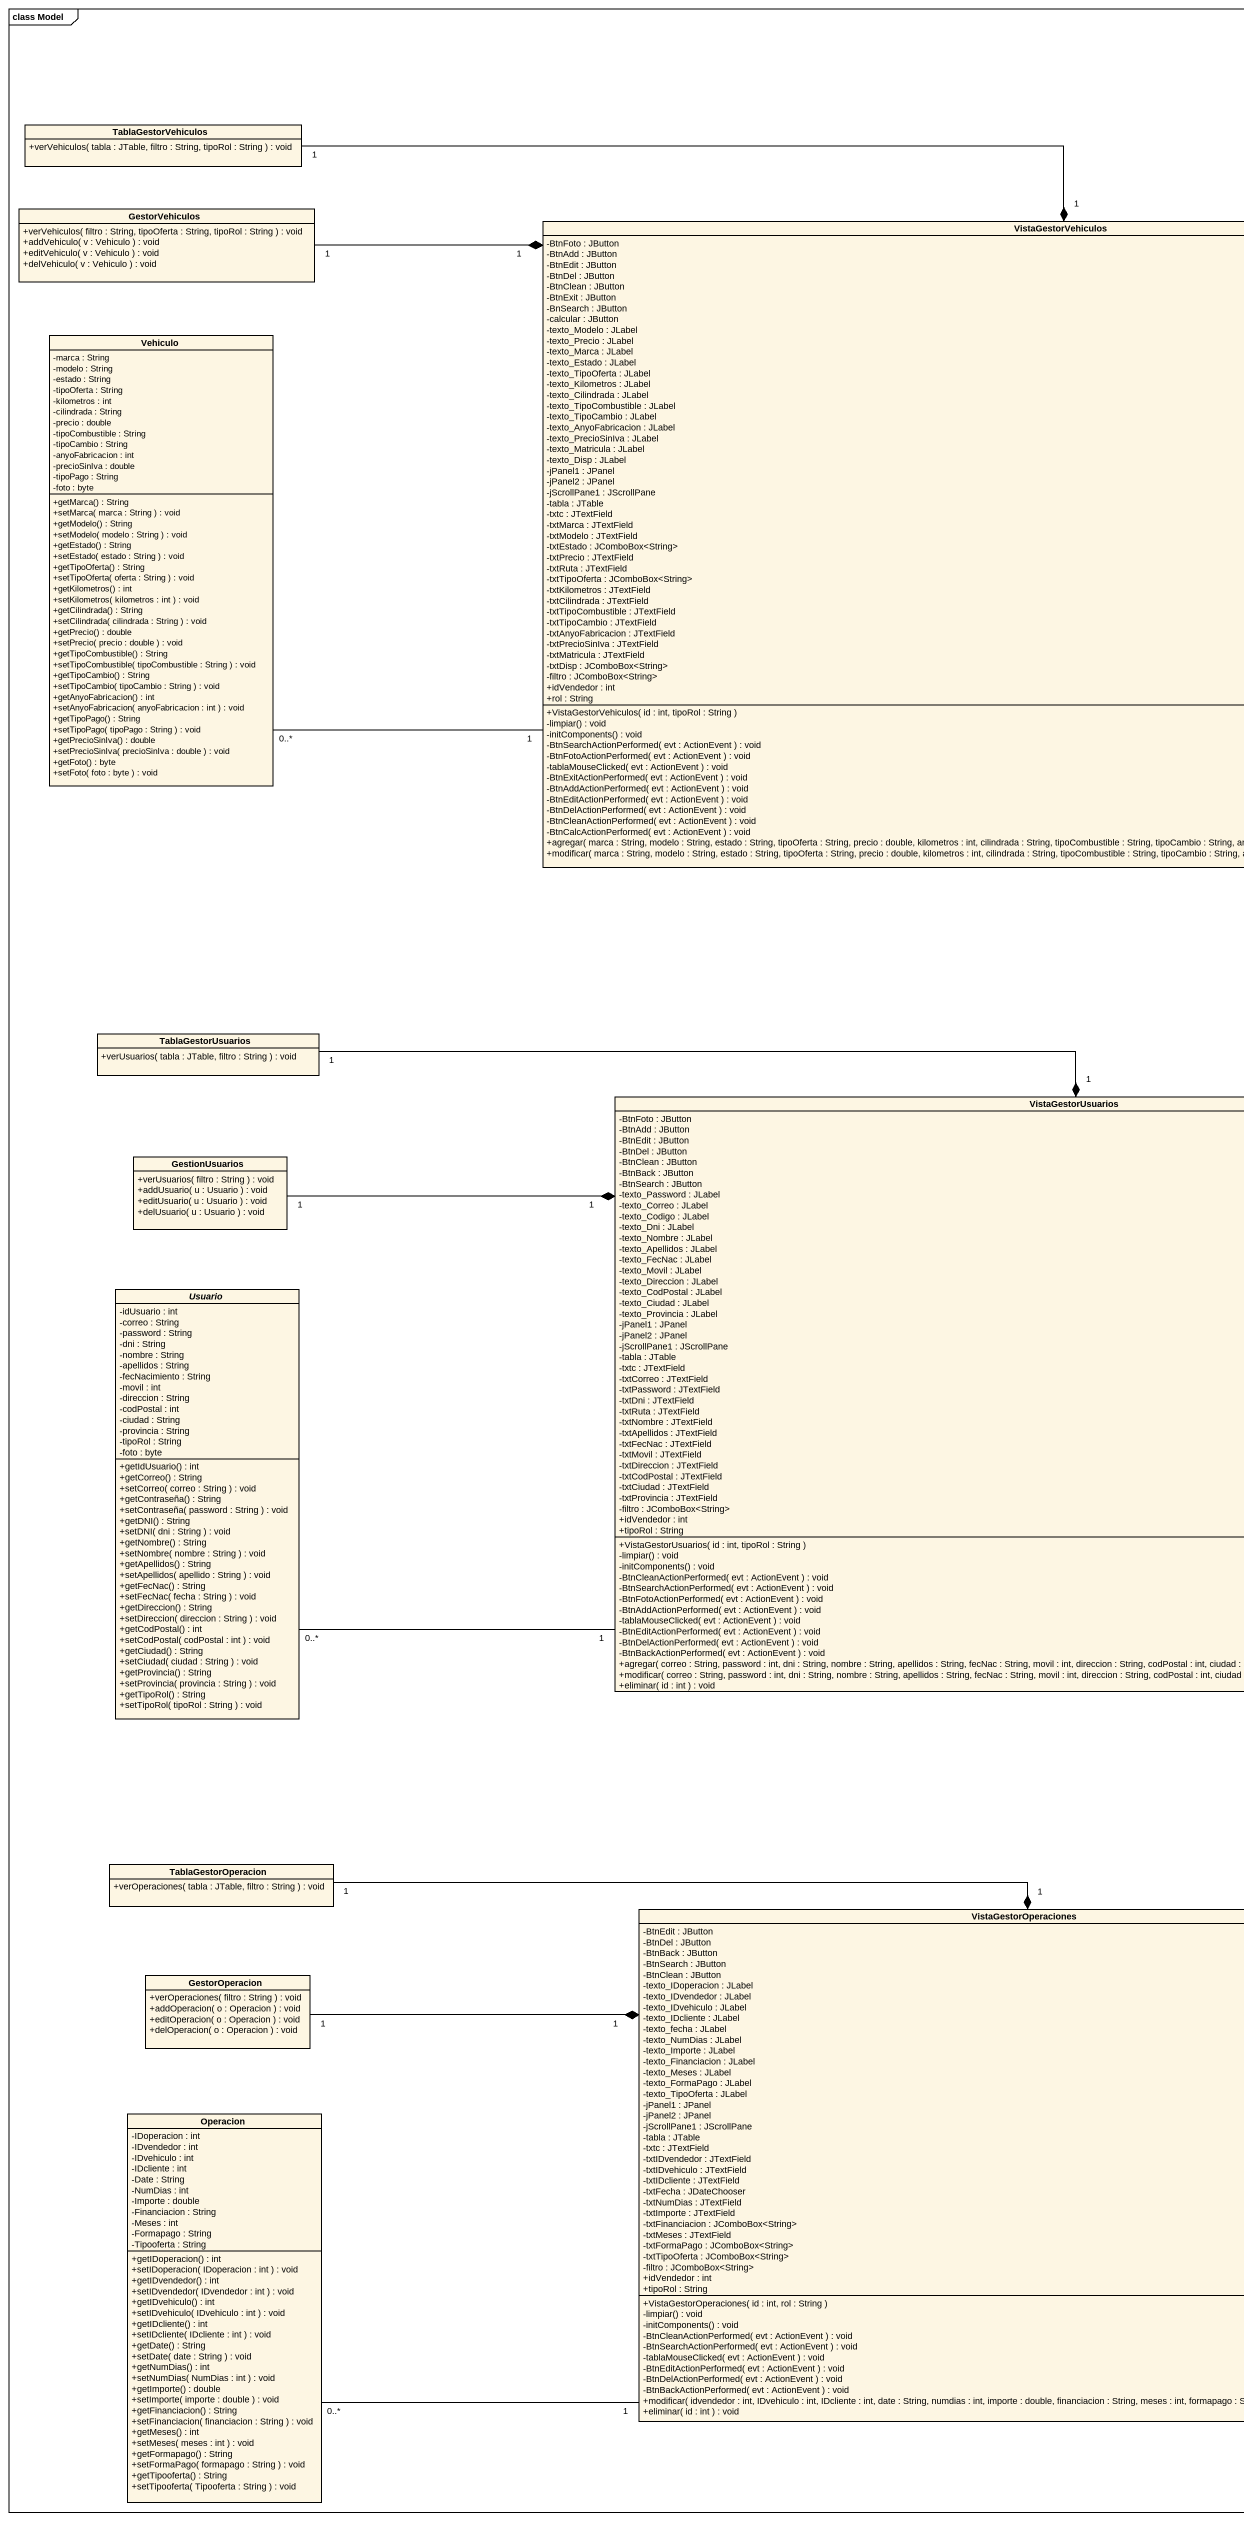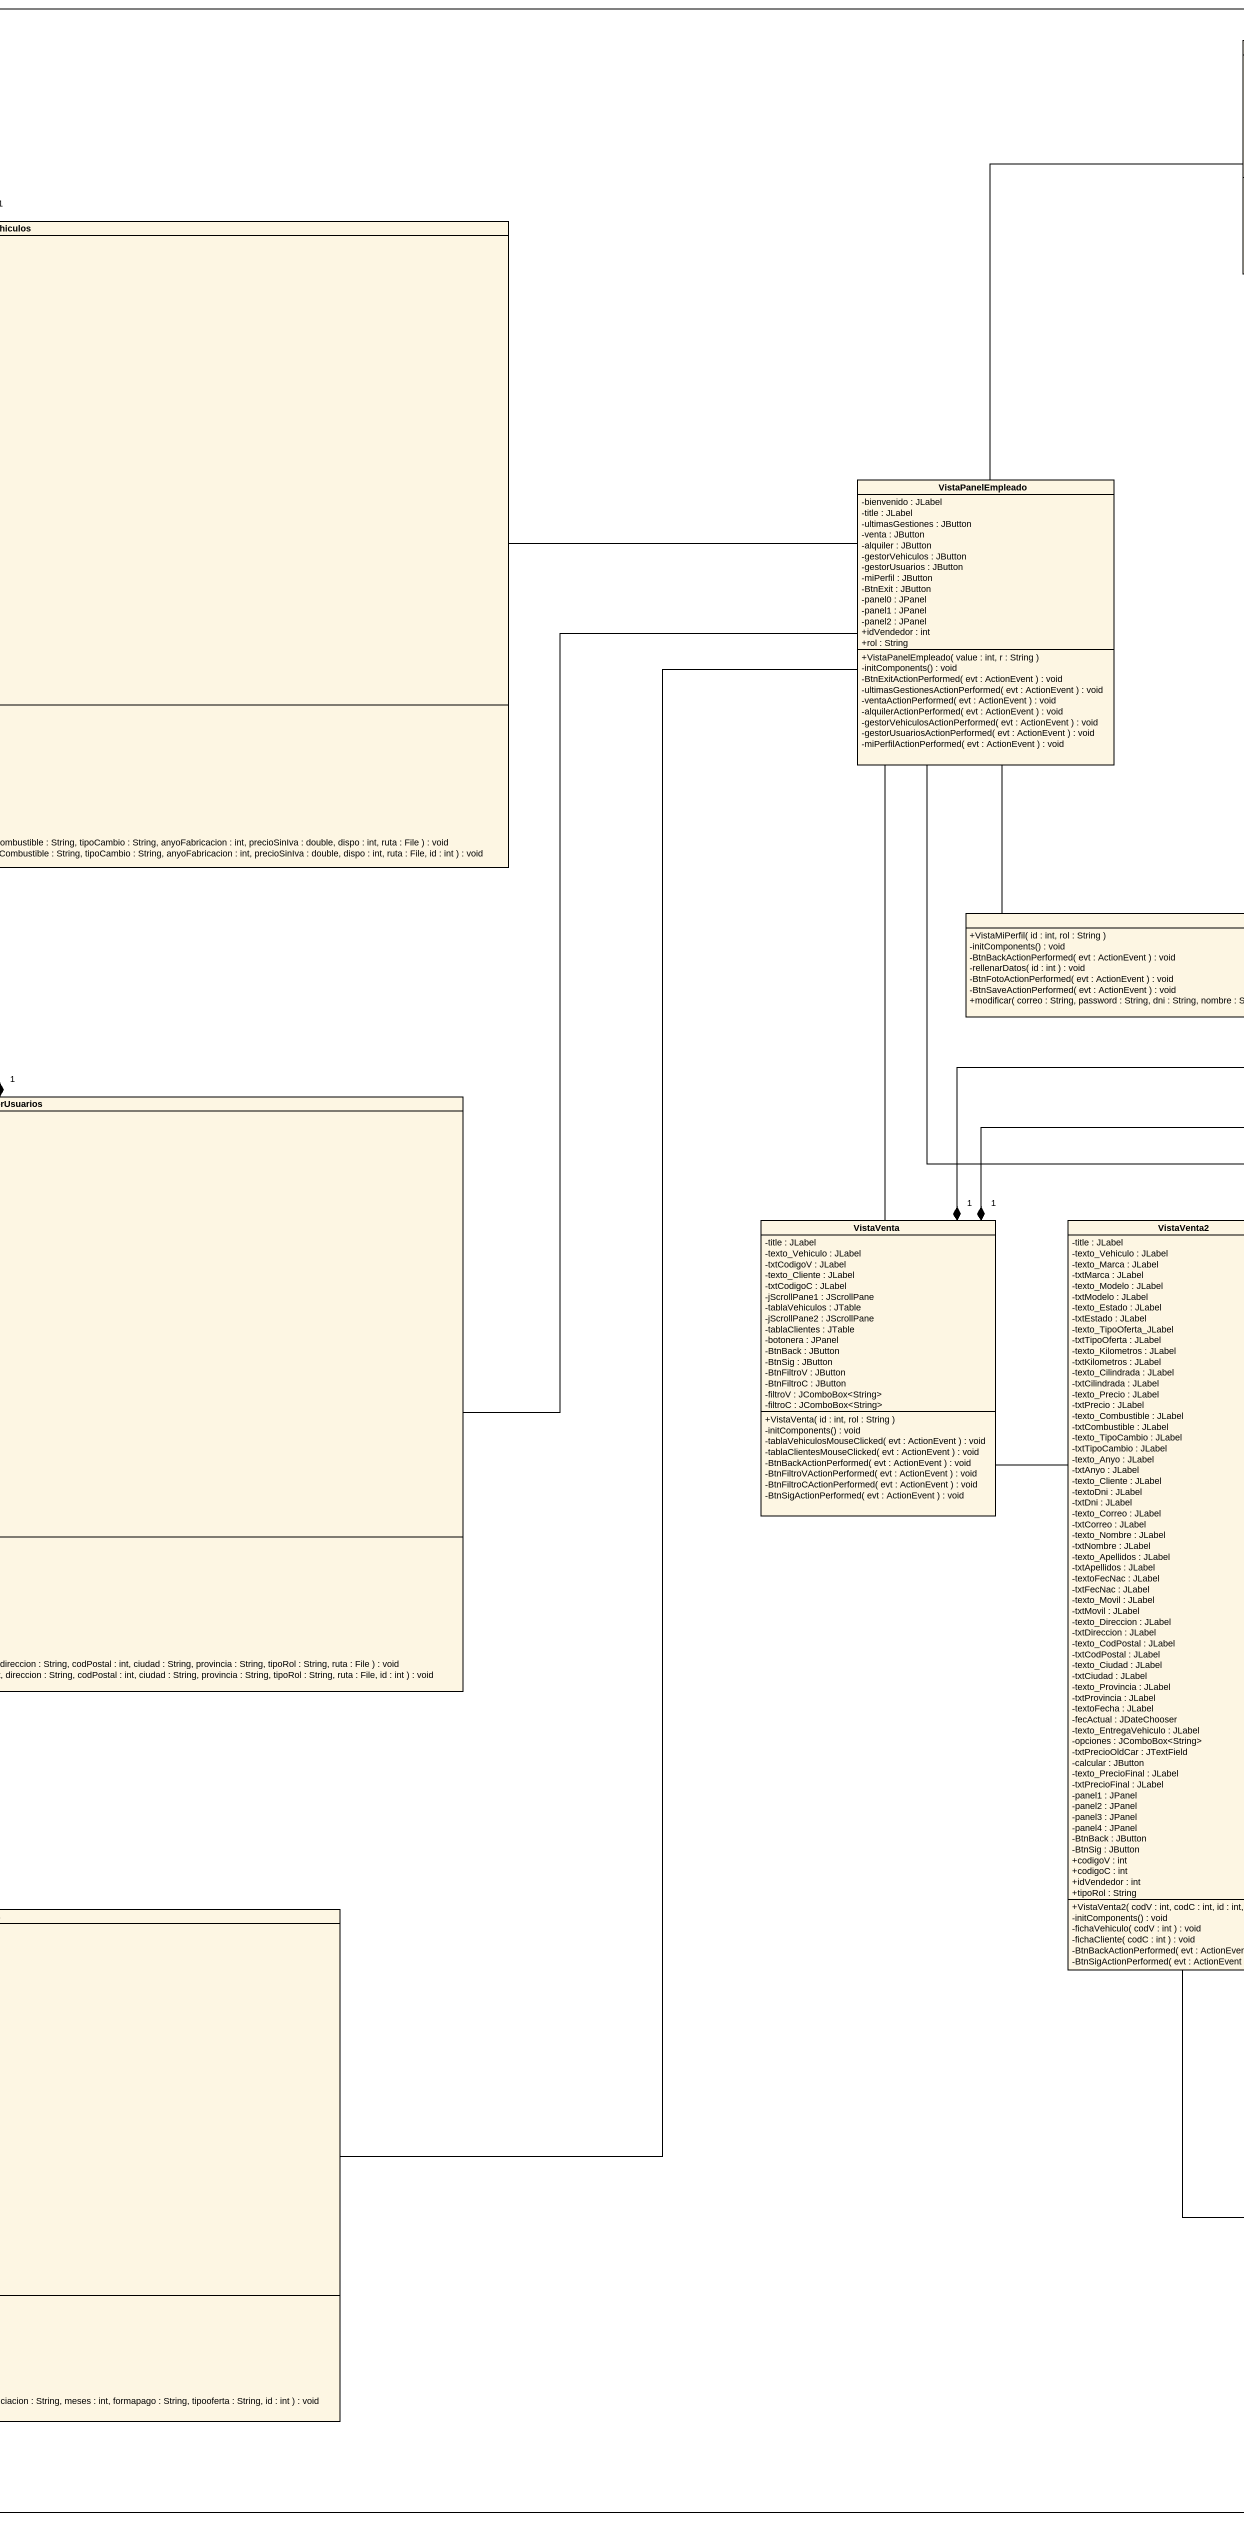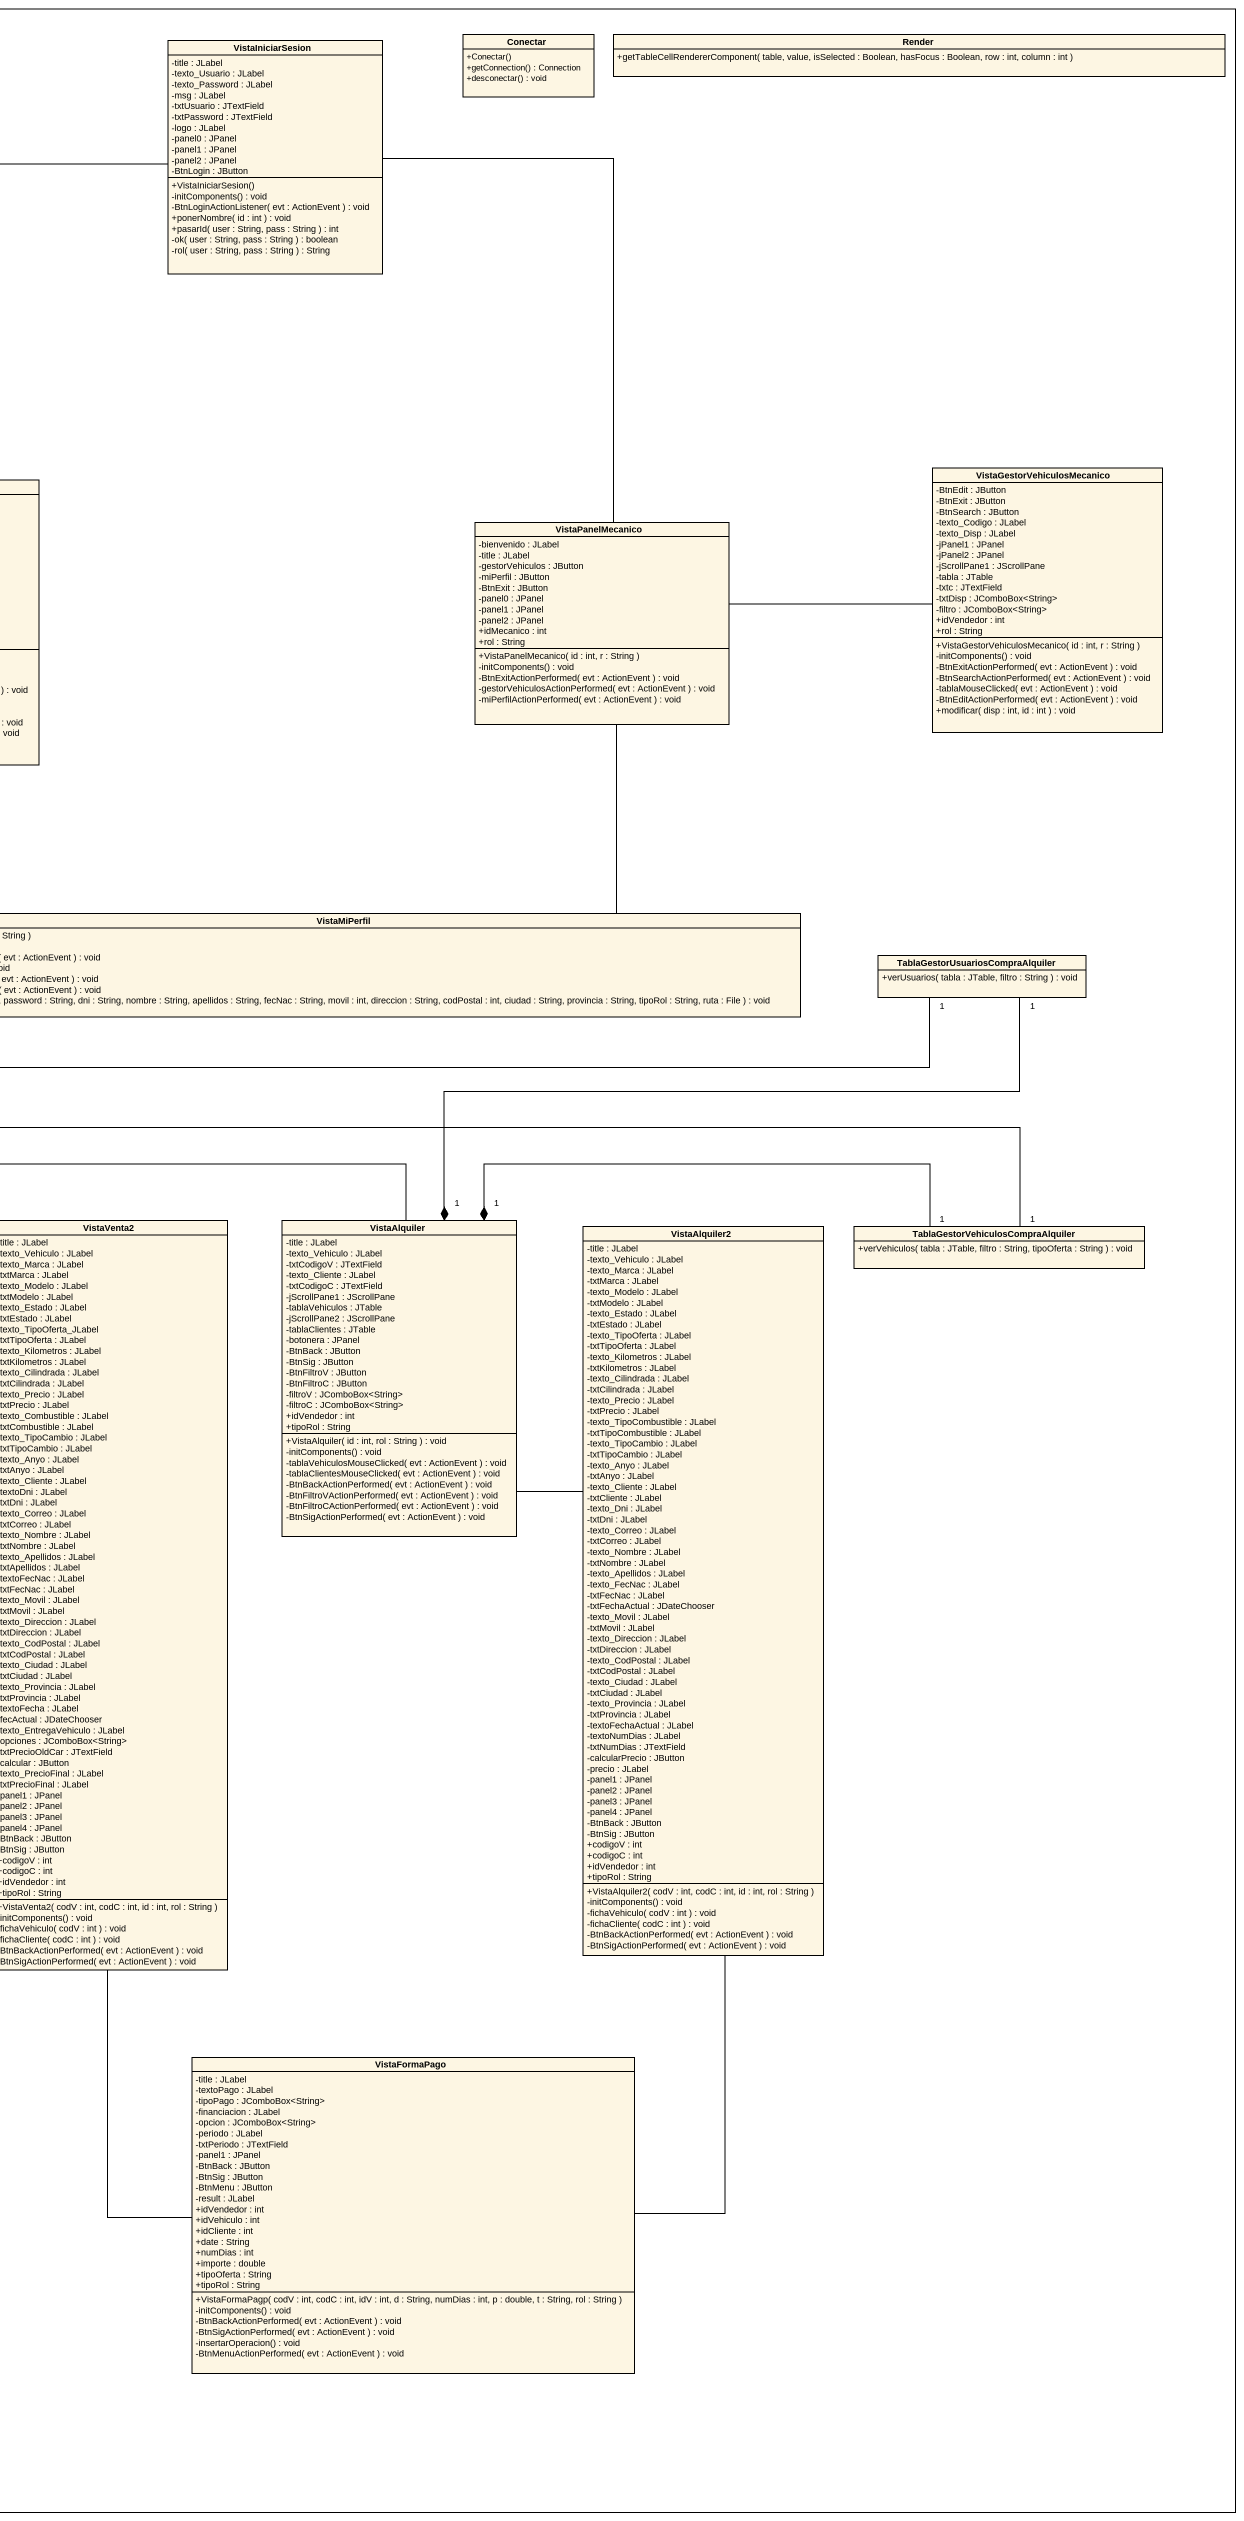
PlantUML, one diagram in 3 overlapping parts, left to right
@startuml
mainframe class Model
hide circle
hide empty members
skinparam classAttributeIconSize 0
class VistaIniciarSesion {
  -title : JLabel
  -texto_Usuario : JLabel
  -texto_Password : JLabel
  -msg : JLabel
  -txtUsuario : JTextField
  -txtPassword : JTextField
  -logo : JLabel
  -panel0 : JPanel
  -panel1 : JPanel
  -panel2 : JPanel
  -BtnLogin : JButton
  +VistaIniciarSesion()
  -initComponents() : void
  -BtnLoginActionListener( evt : ActionEvent ) : void
  +ponerNombre( id : int ) : void
  +pasarId( user : String, pass : String ) : int
  -ok( user : String, pass : String ) : boolean
  -rol( user : String, pass : String ) : String
}
class Conectar {
  +Conectar()
  +getConnection() : Connection
  +desconectar() : void
}
class Render {
  +getTableCellRendererComponent( table, value, isSelected : Boolean, hasFocus : Boolean, row : int, column : int )
}
class TablaGestorVehiculos {
  +verVehiculos( tabla : JTable, filtro : String, tipoRol : String ) : void
}
class GestorVehiculos {
  +verVehiculos( filtro : String, tipoOferta : String, tipoRol : String ) : void
  +addVehiculo( v : Vehiculo ) : void
  +editVehiculo( v : Vehiculo ) : void
  +delVehiculo( v : Vehiculo ) : void
}
class VistaGestorVehiculos {
  -BtnFoto : JButton
  -BtnAdd : JButton
  -BtnEdit : JButton
  -BtnDel : JButton
  -BtnClean : JButton
  -BtnExit : JButton
  -BnSearch : JButton
  -calcular : JButton
  -texto_Modelo : JLabel
  -texto_Precio : JLabel
  -texto_Marca : JLabel
  -texto_Estado : JLabel
  -texto_TipoOferta : JLabel
  -texto_Kilometros : JLabel
  -texto_Cilindrada : JLabel
  -texto_TipoCombustible : JLabel
  -texto_TipoCambio : JLabel
  -texto_AnyoFabricacion : JLabel
  -texto_PrecioSinIva : JLabel
  -texto_Matricula : JLabel
  -texto_Disp : JLabel
  -jPanel1 : JPanel
  -jPanel2 : JPanel
  -jScrollPane1 : JScrollPane
  -tabla : JTable
  -txtc : JTextField
  -txtMarca : JTextField
  -txtModelo : JTextField
  -txtEstado : JComboBox<String>
  -txtPrecio : JTextField
  -txtRuta : JTextField
  -txtTipoOferta : JComboBox<String>
  -txtKilometros : JTextField
  -txtCilindrada : JTextField
  -txtTipoCombustible : JTextField
  -txtTipoCambio : JTextField
  -txtAnyoFabricacion : JTextField
  -txtPrecioSinIva : JTextField
  -txtMatricula : JTextField
  -txtDisp : JComboBox<String>
  -filtro : JComboBox<String>
  +idVendedor : int
  +rol : String
  +VistaGestorVehiculos( id : int, tipoRol : String )
  -limpiar() : void
  -initComponents() : void
  -BtnSearchActionPerformed( evt : ActionEvent ) : void
  -BtnFotoActionPerformed( evt : ActionEvent ) : void
  -tablaMouseClicked( evt : ActionEvent ) : void
  -BtnExitActionPerformed( evt : ActionEvent ) : void
  -BtnAddActionPerformed( evt : ActionEvent ) : void
  -BtnEditActionPerformed( evt : ActionEvent ) : void
  -BtnDelActionPerformed( evt : ActionEvent ) : void
  -BtnCleanActionPerformed( evt : ActionEvent ) : void
  -BtnCalcActionPerformed( evt : ActionEvent ) : void
  +agregar( marca : String, modelo : String, estado : String, tipoOferta : String, precio : double, kilometros : int, cilindrada : String, tipoCombustible : String, tipoCambio : String, anyoFabricacion : int, precioSinIva : double, dispo : int, ruta : File ) : void
  +modificar( marca : String, modelo : String, estado : String, tipoOferta : String, precio : double, kilometros : int, cilindrada : String, tipoCombustible : String, tipoCambio : String, anyoFabricacion : int, precioSinIva : double, dispo : int, ruta : File, id : int ) : void
}
class Vehiculo {
  -marca : String
  -modelo : String
  -estado : String
  -tipoOferta : String
  -kilometros : int
  -cilindrada : String
  -precio : double
  -tipoCombustible : String
  -tipoCambio : String
  -anyoFabricacion : int
  -precioSinIva : double
  -tipoPago : String
  -foto : byte
  +getMarca() : String
  +setMarca( marca : String ) : void
  +getModelo() : String
  +setModelo( modelo : String ) : void
  +getEstado() : String
  +setEstado( estado : String ) : void
  +getTipoOferta() : String
  +setTipoOferta( oferta : String ) : void
  +getKilometros() : int
  +setKilometros( kilometros : int ) : void
  +getCilindrada() : String
  +setCilindrada( cilindrada : String ) : void
  +getPrecio() : double
  +setPrecio( precio : double ) : void
  +getTipoCombustible() : String
  +setTipoCombustible( tipoCombustible : String ) : void
  +getTipoCambio() : String
  +setTipoCambio( tipoCambio : String ) : void
  +getAnyoFabricacion() : int
  +setAnyoFabricacion( anyoFabricacion : int ) : void
  +getTipoPago() : String
  +setTipoPago( tipoPago : String ) : void
  +getPrecioSinIva() : double
  +setPrecioSinIva( precioSinIva : double ) : void
  +getFoto() : byte
  +setFoto( foto : byte ) : void
}
class VistaPanelEmpleado {
  -bienvenido : JLabel
  -title : JLabel
  -ultimasGestiones : JButton
  -venta : JButton
  -alquiler : JButton
  -gestorVehiculos : JButton
  -gestorUsuarios : JButton
  -miPerfil : JButton
  -BtnExit : JButton
  -panel0 : JPanel
  -panel1 : JPanel
  -panel2 : JPanel
  +idVendedor : int
  +rol : String
  +VistaPanelEmpleado( value : int, r : String )
  -initComponents() : void
  -BtnExitActionPerformed( evt : ActionEvent ) : void
  -ultimasGestionesActionPerformed( evt : ActionEvent ) : void
  -ventaActionPerformed( evt : ActionEvent ) : void
  -alquilerActionPerformed( evt : ActionEvent ) : void
  -gestorVehiculosActionPerformed( evt : ActionEvent ) : void
  -gestorUsuariosActionPerformed( evt : ActionEvent ) : void
  -miPerfilActionPerformed( evt : ActionEvent ) : void
}
class VistaGestorVehiculosMecanico {
  -BtnEdit : JButton
  -BtnExit : JButton
  -BtnSearch : JButton
  -texto_Codigo : JLabel
  -texto_Disp : JLabel
  -jPanel1 : JPanel
  -jPanel2 : JPanel
  -jScrollPane1 : JScrollPane
  -tabla : JTable
  -txtc : JTextField
  -txtDisp : JComboBox<String>
  -filtro : JComboBox<String>
  +idVendedor : int
  +rol : String
  +VistaGestorVehiculosMecanico( id : int, r : String )
  -initComponents() : void
  -BtnExitActionPerformed( evt : ActionEvent ) : void
  -BtnSearchActionPerformed( evt : ActionEvent ) : void
  -tablaMouseClicked( evt : ActionEvent ) : void
  -BtnEditActionPerformed( evt : ActionEvent ) : void
  +modificar( disp : int, id : int ) : void
}
class VistaPanelMecanico {
  -bienvenido : JLabel
  -title : JLabel
  -gestorVehiculos : JButton
  -miPerfil : JButton
  -BtnExit : JButton
  -panel0 : JPanel
  -panel1 : JPanel
  -panel2 : JPanel
  +idMecanico : int
  +rol : String
  +VistaPanelMecanico( id : int, r : String )
  -initComponents() : void
  -BtnExitActionPerformed( evt : ActionEvent ) : void
  -gestorVehiculosActionPerformed( evt : ActionEvent ) : void
  -miPerfilActionPerformed( evt : ActionEvent ) : void
}
class VistaMiPerfil {
  +VistaMiPerfil( id : int, rol : String )
  -initComponents() : void
  -BtnBackActionPerformed( evt : ActionEvent ) : void
  -rellenarDatos( id : int ) : void
  -BtnFotoActionPerformed( evt : ActionEvent ) : void
  -BtnSaveActionPerformed( evt : ActionEvent ) : void
  +modificar( correo : String, password : String, dni : String, nombre : String, apellidos : String, fecNac : String, movil : int, direccion : String, codPostal : int, ciudad : String, provincia : String, tipoRol : String, ruta : File ) : void
}
class "TablaGestorUsuariosCompraAlquiler" as TablaGestorUsuariosCompraAlq {
  +verUsuarios( tabla : JTable, filtro : String ) : void
}
class TablaGestorUsuarios {
  +verUsuarios( tabla : JTable, filtro : String ) : void
}
class VistaGestorUsuarios {
  -BtnFoto : JButton
  -BtnAdd : JButton
  -BtnEdit : JButton
  -BtnDel : JButton
  -BtnClean : JButton
  -BtnBack : JButton
  -BtnSearch : JButton
  -texto_Password : JLabel
  -texto_Correo : JLabel
  -texto_Codigo : JLabel
  -texto_Dni : JLabel
  -texto_Nombre : JLabel
  -texto_Apellidos : JLabel
  -texto_FecNac : JLabel
  -texto_Movil : JLabel
  -texto_Direccion : JLabel
  -texto_CodPostal : JLabel
  -texto_Ciudad : JLabel
  -texto_Provincia : JLabel
  -jPanel1 : JPanel
  -jPanel2 : JPanel
  -jScrollPane1 : JScrollPane
  -tabla : JTable
  -txtc : JTextField
  -txtCorreo : JTextField
  -txtPassword : JTextField
  -txtDni : JTextField
  -txtRuta : JTextField
  -txtNombre : JTextField
  -txtApellidos : JTextField
  -txtFecNac : JTextField
  -txtMovil : JTextField
  -txtDireccion : JTextField
  -txtCodPostal : JTextField
  -txtCiudad : JTextField
  -txtProvincia : JTextField
  -filtro : JComboBox<String>
  +idVendedor : int
  +tipoRol : String
  +VistaGestorUsuarios( id : int, tipoRol : String )
  -limpiar() : void
  -initComponents() : void
  -BtnCleanActionPerformed( evt : ActionEvent ) : void
  -BtnSearchActionPerformed( evt : ActionEvent ) : void
  -BtnFotoActionPerformed( evt : ActionEvent ) : void
  -BtnAddActionPerformed( evt : ActionEvent ) : void
  -tablaMouseClicked( evt : ActionEvent ) : void
  -BtnEditActionPerformed( evt : ActionEvent ) : void
  -BtnDelActionPerformed( evt : ActionEvent ) : void
  -BtnBackActionPerformed( evt : ActionEvent ) : void
  +agregar( correo : String, password : int, dni : String, nombre : String, apellidos : String, fecNac : String, movil : int, direccion : String, codPostal : int, ciudad : String, provincia : String, tipoRol : String, ruta : File ) : void
  +modificar( correo : String, password : int, dni : String, nombre : String, apellidos : String, fecNac : String, movil : int, direccion : String, codPostal : int, ciudad : String, provincia : String, tipoRol : String, ruta : File, id : int ) : void
  +eliminar( id : int ) : void
}
class GestionUsuarios {
  +verUsuarios( filtro : String ) : void
  +addUsuario( u : Usuario ) : void
  +editUsuario( u : Usuario ) : void
  +delUsuario( u : Usuario ) : void
}
class VistaVenta {
  -title : JLabel
  -texto_Vehiculo : JLabel
  -txtCodigoV : JLabel
  -texto_Cliente : JLabel
  -txtCodigoC : JLabel
  -jScrollPane1 : JScrollPane
  -tablaVehiculos : JTable
  -jScrollPane2 : JScrollPane
  -tablaClientes : JTable
  -botonera : JPanel
  -BtnBack : JButton
  -BtnSig : JButton
  -BtnFiltroV : JButton
  -BtnFiltroC : JButton
  -filtroV : JComboBox<String>
  -filtroC : JComboBox<String>
  +VistaVenta( id : int, rol : String )
  -initComponents() : void
  -tablaVehiculosMouseClicked( evt : ActionEvent ) : void
  -tablaClientesMouseClicked( evt : ActionEvent ) : void
  -BtnBackActionPerformed( evt : ActionEvent ) : void
  -BtnFiltroVActionPerformed( evt : ActionEvent ) : void
  -BtnFiltroCActionPerformed( evt : ActionEvent ) : void
  -BtnSigActionPerformed( evt : ActionEvent ) : void
}
class VistaVenta2 {
  -title : JLabel
  -texto_Vehiculo : JLabel
  -texto_Marca : JLabel
  -txtMarca : JLabel
  -texto_Modelo : JLabel
  -txtModelo : JLabel
  -texto_Estado : JLabel
  -txtEstado : JLabel
  -texto_TipoOferta_JLabel
  -txtTipoOferta : JLabel
  -texto_Kilometros : JLabel
  -txtKilometros : JLabel
  -texto_Cilindrada : JLabel
  -txtCilindrada : JLabel
  -texto_Precio : JLabel
  -txtPrecio : JLabel
  -texto_Combustible : JLabel
  -txtCombustible : JLabel
  -texto_TipoCambio : JLabel
  -txtTipoCambio : JLabel
  -texto_Anyo : JLabel
  -txtAnyo : JLabel
  -texto_Cliente : JLabel
  -textoDni : JLabel
  -txtDni : JLabel
  -texto_Correo : JLabel
  -txtCorreo : JLabel
  -texto_Nombre : JLabel
  -txtNombre : JLabel
  -texto_Apellidos : JLabel
  -txtApellidos : JLabel
  -textoFecNac : JLabel
  -txtFecNac : JLabel
  -texto_Movil : JLabel
  -txtMovil : JLabel
  -texto_Direccion : JLabel
  -txtDireccion : JLabel
  -texto_CodPostal : JLabel
  -txtCodPostal : JLabel
  -texto_Ciudad : JLabel
  -txtCiudad : JLabel
  -texto_Provincia : JLabel
  -txtProvincia : JLabel
  -textoFecha : JLabel
  -fecActual : JDateChooser
  -texto_EntregaVehiculo : JLabel
  -opciones : JComboBox<String>
  -txtPrecioOldCar : JTextField
  -calcular : JButton
  -texto_PrecioFinal : JLabel
  -txtPrecioFinal : JLabel
  -panel1 : JPanel
  -panel2 : JPanel
  -panel3 : JPanel
  -panel4 : JPanel
  -BtnBack : JButton
  -BtnSig : JButton
  +codigoV : int
  +codigoC : int
  +idVendedor : int
  +tipoRol : String
  +VistaVenta2( codV : int, codC : int, id : int, rol : String )
  -initComponents() : void
  -fichaVehiculo( codV : int ) : void
  -fichaCliente( codC : int ) : void
  -BtnBackActionPerformed( evt : ActionEvent ) : void
  -BtnSigActionPerformed( evt : ActionEvent ) : void
}
class VistaAlquiler {
  -title : JLabel
  -texto_Vehiculo : JLabel
  -txtCodigoV : JTextField
  -texto_Cliente : JLabel
  -txtCodigoC : JTextField
  -jScrollPane1 : JScrollPane
  -tablaVehiculos : JTable
  -jScrollPane2 : JScrollPane
  -tablaClientes : JTable
  -botonera : JPanel
  -BtnBack : JButton
  -BtnSig : JButton
  -BtnFiltroV : JButton
  -BtnFiltroC : JButton
  -filtroV : JComboBox<String>
  -filtroC : JComboBox<String>
  +idVendedor : int
  +tipoRol : String
  +VistaAlquiler( id : int, rol : String ) : void
  -initComponents() : void
  -tablaVehiculosMouseClicked( evt : ActionEvent ) : void
  -tablaClientesMouseClicked( evt : ActionEvent ) : void
  -BtnBackActionPerformed( evt : ActionEvent ) : void
  -BtnFiltroVActionPerformed( evt : ActionEvent ) : void
  -BtnFiltroCActionPerformed( evt : ActionEvent ) : void
  -BtnSigActionPerformed( evt : ActionEvent ) : void
}
class VistaAlquiler2 {
  -title : JLabel
  -texto_Vehiculo : JLabel
  -texto_Marca : JLabel
  -txtMarca : JLabel
  -texto_Modelo : JLabel
  -txtModelo : JLabel
  -texto_Estado : JLabel
  -txtEstado : JLabel
  -texto_TipoOferta : JLabel
  -txtTipoOferta : JLabel
  -texto_Kilometros : JLabel
  -txtKilometros : JLabel
  -texto_Cilindrada : JLabel
  -txtCilindrada : JLabel
  -texto_Precio : JLabel
  -txtPrecio : JLabel
  -texto_TipoCombustible : JLabel
  -txtTipoCombustible : JLabel
  -texto_TipoCambio : JLabel
  -txtTipoCambio : JLabel
  -texto_Anyo : JLabel
  -txtAnyo : JLabel
  -texto_Cliente : JLabel
  -txtCliente : JLabel
  -texto_Dni : JLabel
  -txtDni : JLabel
  -texto_Correo : JLabel
  -txtCorreo : JLabel
  -texto_Nombre : JLabel
  -txtNombre : JLabel
  -texto_Apellidos : JLabel
  -texto_FecNac : JLabel
  -txtFecNac : JLabel
  -txtFechaActual : JDateChooser
  -texto_Movil : JLabel
  -txtMovil : JLabel
  -texto_Direccion : JLabel
  -txtDireccion : JLabel
  -texto_CodPostal : JLabel
  -txtCodPostal : JLabel
  -texto_Ciudad : JLabel
  -txtCiudad : JLabel
  -texto_Provincia : JLabel
  -txtProvincia : JLabel
  -textoFechaActual : JLabel
  -textoNumDias : JLabel
  -txtNumDias : JTextField
  -calcularPrecio : JButton
  -precio : JLabel
  -panel1 : JPanel
  -panel2 : JPanel
  -panel3 : JPanel
  -panel4 : JPanel
  -BtnBack : JButton
  -BtnSig : JButton
  +codigoV : int
  +codigoC : int
  +idVendedor : int
  +tipoRol : String
  +VistaAlquiler2( codV : int, codC : int, id : int, rol : String )
  -initComponents() : void
  -fichaVehiculo( codV : int ) : void
  -fichaCliente( codC : int ) : void
  -BtnBackActionPerformed( evt : ActionEvent ) : void
  -BtnSigActionPerformed( evt : ActionEvent ) : void
}
class "TablaGestorVehiculosCompraAlquiler" as TablaGestorVehiculosCompraAl {
  +verVehiculos( tabla : JTable, filtro : String, tipoOferta : String ) : void
}
abstract class Usuario {
  -idUsuario : int
  -correo : String
  -password : String
  -dni : String
  -nombre : String
  -apellidos : String
  -fecNacimiento : String
  -movil : int
  -direccion : String
  -codPostal : int
  -ciudad : String
  -provincia : String
  -tipoRol : String
  -foto : byte
  +getIdUsuario() : int
  +getCorreo() : String
  +setCorreo( correo : String ) : void
  +getContraseña() : String
  +setContraseña( password : String ) : void
  +getDNI() : String
  +setDNI( dni : String ) : void
  +getNombre() : String
  +setNombre( nombre : String ) : void
  +getApellidos() : String
  +setApellidos( apellido : String ) : void
  +getFecNac() : String
  +setFecNac( fecha : String ) : void
  +getDireccion() : String
  +setDireccion( direccion : String ) : void
  +getCodPostal() : int
  +setCodPostal( codPostal : int ) : void
  +getCiudad() : String
  +setCiudad( ciudad : String ) : void
  +getProvincia() : String
  +setProvincia( provincia : String ) : void
  +getTipoRol() : String
  +setTipoRol( tipoRol : String ) : void
}
class TablaGestorOperacion {
  +verOperaciones( tabla : JTable, filtro : String ) : void
}
class VistaGestorOperaciones {
  -BtnEdit : JButton
  -BtnDel : JButton
  -BtnBack : JButton
  -BtnSearch : JButton
  -BtnClean : JButton
  -texto_IDoperacion : JLabel
  -texto_IDvendedor : JLabel
  -texto_IDvehiculo : JLabel
  -texto_IDcliente : JLabel
  -texto_fecha : JLabel
  -texto_NumDias : JLabel
  -texto_Importe : JLabel
  -texto_Financiacion : JLabel
  -texto_Meses : JLabel
  -texto_FormaPago : JLabel
  -texto_TipoOferta : JLabel
  -jPanel1 : JPanel
  -jPanel2 : JPanel
  -jScrollPane1 : JScrollPane
  -tabla : JTable
  -txtc : JTextField
  -txtIDvendedor : JTextField
  -txtIDvehiculo : JTextField
  -txtIDcliente : JTextField
  -txtFecha : JDateChooser
  -txtNumDias : JTextField
  -txtImporte : JTextField
  -txtFinanciacion : JComboBox<String>
  -txtMeses : JTextField
  -txtFormaPago : JComboBox<String>
  -txtTipoOferta : JComboBox<String>
  -filtro : JComboBox<String>
  +idVendedor : int
  +tipoRol : String
  +VistaGestorOperaciones( id : int, rol : String )
  -limpiar() : void
  -initComponents() : void
  -BtnCleanActionPerformed( evt : ActionEvent ) : void
  -BtnSearchActionPerformed( evt : ActionEvent ) : void
  -tablaMouseClicked( evt : ActionEvent ) : void
  -BtnEditActionPerformed( evt : ActionEvent ) : void
  -BtnDelActionPerformed( evt : ActionEvent ) : void
  -BtnBackActionPerformed( evt : ActionEvent ) : void
  +modificar( idvendedor : int, IDvehiculo : int, IDcliente : int, date : String, numdias : int, importe : double, financiacion : String, meses : int, formapago : String, tipooferta : String, id : int ) : void
  +eliminar( id : int ) : void
}
class GestorOperacion {
  +verOperaciones( filtro : String ) : void
  +addOperacion( o : Operacion ) : void
  +editOperacion( o : Operacion ) : void
  +delOperacion( o : Operacion ) : void
}
class VistaFormaPago {
  -title : JLabel
  -textoPago : JLabel
  -tipoPago : JComboBox<String>
  -financiacion : JLabel
  -opcion : JComboBox<String>
  -periodo : JLabel
  -txtPeriodo : JTextField
  -panel1 : JPanel
  -BtnBack : JButton
  -BtnSig : JButton
  -BtnMenu : JButton
  -result : JLabel
  +idVendedor : int
  +idVehiculo : int
  +idCliente : int
  +date : String
  +numDias : int
  +importe : double
  +tipoOferta : String
  +tipoRol : String
  +VistaFormaPagp( codV : int, codC : int, idV : int, d : String, numDias : int, p : double, t : String, rol : String )
  -initComponents() : void
  -BtnBackActionPerformed( evt : ActionEvent ) : void
  -BtnSigActionPerformed( evt : ActionEvent ) : void
  -insertarOperacion() : void
  -BtnMenuActionPerformed( evt : ActionEvent ) : void
}
class Operacion {
  -IDoperacion : int
  -IDvendedor : int
  -IDvehiculo : int
  -IDcliente : int
  -Date : String
  -NumDias : int
  -Importe : double
  -Financiacion : String
  -Meses : int
  -Formapago : String
  -Tipooferta : String
  +getIDoperacion() : int
  +setIDoperacion( IDoperacion : int ) : void
  +getIDvendedor() : int
  +setIDvendedor( IDvendedor : int ) : void
  +getIDvehiculo() : int
  +setIDvehiculo( IDvehiculo : int ) : void
  +getIDcliente() : int
  +setIDcliente( IDcliente : int ) : void
  +getDate() : String
  +setDate( date : String ) : void
  +getNumDias() : int
  +setNumDias( NumDias : int ) : void
  +getImporte() : double
  +setImporte( importe : double ) : void
  +getFinanciacion() : String
  +setFinanciacion( financiacion : String ) : void
  +getMeses() : int
  +setMeses( meses : int ) : void
  +getFormapago() : String
  +setFormaPago( formapago : String ) : void
  +getTipooferta() : String
  +setTipooferta( Tipooferta : String ) : void
}
VistaIniciarSesion -- VistaPanelEmpleado
VistaIniciarSesion -- VistaPanelMecanico
VistaGestorVehiculos "1" *-left- "1" TablaGestorVehiculos
VistaGestorVehiculos "1" *-left- "1" GestorVehiculos
VistaGestorVehiculos "1" -left- "0..*" Vehiculo
VistaPanelEmpleado -left- VistaGestorVehiculos
VistaPanelEmpleado -- VistaMiPerfil
VistaPanelEmpleado -- VistaGestorUsuarios
VistaPanelEmpleado -- VistaVenta
VistaPanelEmpleado -- VistaAlquiler
VistaPanelEmpleado -- VistaGestorOperaciones
VistaPanelMecanico -right- VistaGestorVehiculosMecanico
VistaPanelMecanico -- VistaMiPerfil
VistaGestorUsuarios "1" *-left- "1" TablaGestorUsuarios
VistaGestorUsuarios "1" *-left- "1" GestionUsuarios
VistaGestorUsuarios "1" -left- "0..*" Usuario
VistaVenta "1" *-right- "1" TablaGestorUsuariosCompraAlq
VistaVenta -- VistaVenta2
VistaVenta "1" *-right- "1" TablaGestorVehiculosCompraAl
VistaVenta2 -- VistaFormaPago
VistaAlquiler "1" *-up- "1" TablaGestorUsuariosCompraAlq
VistaAlquiler -- VistaAlquiler2
VistaAlquiler "1" *-right- "1" TablaGestorVehiculosCompraAl
VistaAlquiler2 -- VistaFormaPago
VistaGestorOperaciones "1" *-left- "1" TablaGestorOperacion
VistaGestorOperaciones "1" *-left- "1" GestorOperacion
VistaGestorOperaciones "1" -left- "0..*" Operacion
@enduml
